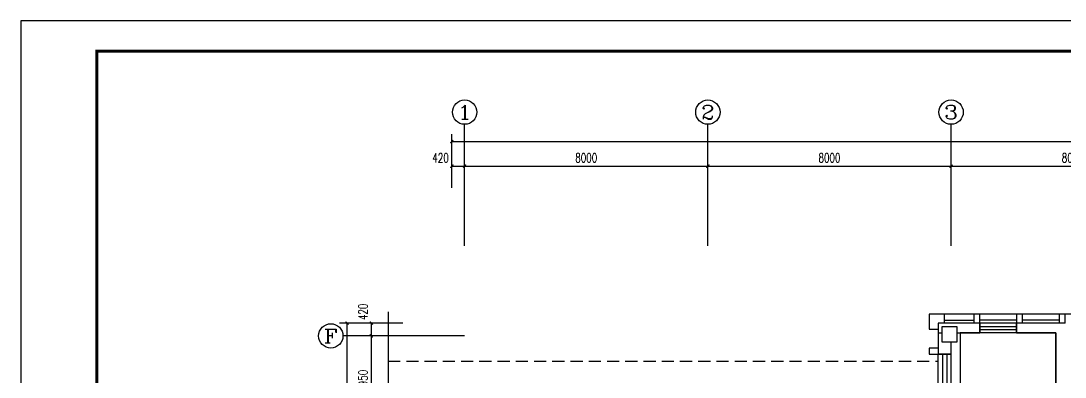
# Model space of a CAD drawing. Extents: x 2297255 to 2381355, y -608375 to -364775.
# Drawn here: x 2297255 to 2331598, y -499288 to -487575 of the extents above; entities that cross this region are included whole.
import ezdxf
from ezdxf.enums import TextEntityAlignment as Align

# ---------------------------------------------------------------- set-up
doc = ezdxf.new("R2010")
doc.units = 0
doc.header["$LTSCALE"] = 1000
doc.header["$MEASUREMENT"] = 0
doc.linetypes.add('_DASH', pattern=[0.6, 0.4, -0.2])
for name, color, linetype in [('AXIS', 3, 'Continuous'), ('AXIS_TEXT', 7, 'Continuous'), ('COLUMN', 9, 'Continuous'), ('DIM_SYMB', 3, 'Continuous'), ('PUB_DIM', 3, 'Continuous'), ('STAIR', 2, 'Continuous'), ('TK', 4, 'Continuous'), ('WALL', 9, 'Continuous'), ('WINDOW', 4, 'Continuous')]:
    doc.layers.add(name, color=color, linetype=linetype)
doc.styles.add('_TCH_AXIS', font='COMPLEX', dxfattribs={"bigfont": 'GBCBIG'})
doc.styles.add('_TCH_DIM_T3', font='SIMPLEX', dxfattribs={"width": 0.705882, "bigfont": 'GBCBIG'})
doc.styles.add('COMPLEX', font='COMPLEX')
doc.styles.add('HZTXT1', font='romans.shx', dxfattribs={"width": 0.7, "bigfont": 'GBHZFS.SHX'})
doc.styles.get("Standard").update_dxf_attribs({"font": 'gbenor.shx', "bigfont": 'gbcbig.shx'})
doc.dimstyles.new('_TCH_ARCH&&100', dxfattribs={"dimtxt": 297.5, "dimasz": 100, "dimexe": 250, "dimexo": 300, "dimgap": 126.25, "dimtad": 1, "dimdec": 0, "dimzin": 0, "dimdsep": 46, "dimtxsty": '_TCH_DIM_T3', "dimblk": 'ARCHTICK', "dimcen": 0.09, "dimclrt": 7, "dimazin": 2, "dimtfac": 1, "dimtdec": 0, "dimtix": 1, "dimtmove": 2, "dimatfit": 3, "dimfxl": 30, "dimtolj": 1, "dimtzin": 0, "dimarcsym": 0})

# ---------------------------------------------------------------- blocks, each defined once
blk = doc.blocks.new('_ArchTick')
at = {"color": 0, "linetype": 'ByBlock', "const_width": 0.4}
blk.add_lwpolyline([(-0.5, -0.5), (0.5, 0.5)], dxfattribs=at)
blk = doc.blocks.new('*D31')
at = {"layer": 'Defpoints', "color": 0, "transparency": 16777216}
for p in [(-37568, 22926), (-36236, 22926), (-36236, 22506)]:
    blk.add_point(p, dxfattribs=at)
at = {"layer": 'PUB_DIM', "color": 0, "lineweight": -2, "transparency": 16777216}
for p, q in [((-36536, 22926), (-37818, 22926)), ((-37568, 22506), (-37568, 22926)), ((-36536, 22506), (-37818, 22506))]:
    blk.add_line(p, q, dxfattribs=at)
at = {"layer": 'PUB_DIM', "color": 0, "lineweight": -2, "transparency": 16777216, "xscale": 100, "yscale": 100, "zscale": 100}
for p, rotation in [((-37568, 22926), 90), ((-37568, 22506), 270)]:
    blk.add_blockref('_ArchTick', p, dxfattribs=dict(at, rotation=rotation))
at = {"layer": 'PUB_DIM', "color": 7, "transparency": 16777216, "insert": (-37843, 23296), "char_height": 297.5, "attachment_point": 5, "rotation": 90, "style": '_TCH_DIM_T3'}
blk.add_mtext('\\A1;420', dxfattribs=at)
blk = doc.blocks.new('*D32')
at = {"layer": 'Defpoints', "color": 0, "transparency": 16777216}
for p in [(-37568, 22506), (-36236, 22506), (-36236, 19556)]:
    blk.add_point(p, dxfattribs=at)
at = {"layer": 'PUB_DIM', "color": 0, "lineweight": -2, "transparency": 16777216}
for p, q in [((-36536, 22506), (-37818, 22506)), ((-37568, 19556), (-37568, 22506)), ((-36536, 19556), (-37818, 19556))]:
    blk.add_line(p, q, dxfattribs=at)
at = {"layer": 'PUB_DIM', "color": 0, "lineweight": -2, "transparency": 16777216, "xscale": 100, "yscale": 100, "zscale": 100}
for p, rotation in [((-37568, 22506), 90), ((-37568, 19556), 270)]:
    blk.add_blockref('_ArchTick', p, dxfattribs=dict(at, rotation=rotation))
at = {"layer": 'PUB_DIM', "color": 7, "transparency": 16777216, "insert": (-37843, 21031), "char_height": 297.5, "attachment_point": 5, "rotation": 90, "style": '_TCH_DIM_T3'}
blk.add_mtext('\\A1;2950', dxfattribs=at)
blk = doc.blocks.new('*D38')
at = {"layer": 'Defpoints', "color": 0, "transparency": 16777216}
for p in [(-38368, 22926), (-37177, 22926), (-37177, -7794)]:
    blk.add_point(p, dxfattribs=at)
at = {"layer": 'PUB_DIM', "color": 0, "lineweight": -2, "transparency": 16777216}
for p, q in [((-37477, 22926), (-38618, 22926)), ((-38368, -7794), (-38368, 22926)), ((-37477, -7794), (-38618, -7794))]:
    blk.add_line(p, q, dxfattribs=at)
at = {"layer": 'PUB_DIM', "color": 0, "lineweight": -2, "transparency": 16777216, "xscale": 100, "yscale": 100, "zscale": 100}
for p, rotation in [((-38368, 22926), 90), ((-38368, -7794), 270)]:
    blk.add_blockref('_ArchTick', p, dxfattribs=dict(at, rotation=rotation))
at = {"layer": 'PUB_DIM', "color": 7, "transparency": 16777216, "insert": (-38643, 7566), "char_height": 297.5, "attachment_point": 5, "rotation": 90, "style": '_TCH_DIM_T3'}
blk.add_mtext('\\A1;30720', dxfattribs=at)
blk = doc.blocks.new('*D49')
at = {"layer": 'Defpoints', "color": 0, "transparency": 16777216}
for p in [(-34501, 28087), (-34921, 27070), (-34501, 27070)]:
    blk.add_point(p, dxfattribs=at)
at = {"layer": 'PUB_DIM', "color": 0, "lineweight": -2, "transparency": 16777216}
for p, q in [((-34921, 27370), (-34921, 28337)), ((-34501, 27370), (-34501, 28337)), ((-34921, 28087), (-34501, 28087))]:
    blk.add_line(p, q, dxfattribs=at)
at = {"layer": 'PUB_DIM', "color": 0, "lineweight": -2, "transparency": 16777216, "xscale": 100, "yscale": 100, "zscale": 100, "rotation": 180}
blk.add_blockref('_ArchTick', (-34921, 28087), dxfattribs=at)
at = {"layer": 'PUB_DIM', "color": 0, "lineweight": -2, "transparency": 16777216, "xscale": 100, "yscale": 100, "zscale": 100}
blk.add_blockref('_ArchTick', (-34501, 28087), dxfattribs=at)
at = {"layer": 'PUB_DIM', "color": 7, "transparency": 16777216, "insert": (-35291, 28362), "char_height": 297.5, "attachment_point": 5, "style": '_TCH_DIM_T3'}
blk.add_mtext('\\A1;420', dxfattribs=at)
blk = doc.blocks.new('*D50')
at = {"layer": 'Defpoints', "color": 0, "transparency": 16777216}
for p in [(-26501, 28087), (-34501, 27070), (-26501, 27070)]:
    blk.add_point(p, dxfattribs=at)
at = {"layer": 'PUB_DIM', "color": 0, "lineweight": -2, "transparency": 16777216}
for p, q in [((-34501, 27370), (-34501, 28337)), ((-26501, 27370), (-26501, 28337)), ((-34501, 28087), (-26501, 28087))]:
    blk.add_line(p, q, dxfattribs=at)
at = {"layer": 'PUB_DIM', "color": 0, "lineweight": -2, "transparency": 16777216, "xscale": 100, "yscale": 100, "zscale": 100, "rotation": 180}
blk.add_blockref('_ArchTick', (-34501, 28087), dxfattribs=at)
at = {"layer": 'PUB_DIM', "color": 0, "lineweight": -2, "transparency": 16777216, "xscale": 100, "yscale": 100, "zscale": 100}
blk.add_blockref('_ArchTick', (-26501, 28087), dxfattribs=at)
at = {"layer": 'PUB_DIM', "color": 7, "transparency": 16777216, "insert": (-30501, 28362), "char_height": 297.5, "attachment_point": 5, "style": '_TCH_DIM_T3'}
blk.add_mtext('\\A1;8000', dxfattribs=at)
blk = doc.blocks.new('*D51')
at = {"layer": 'Defpoints', "color": 0, "transparency": 16777216}
for p in [(-18501, 28087), (-26501, 27070), (-18501, 27070)]:
    blk.add_point(p, dxfattribs=at)
at = {"layer": 'PUB_DIM', "color": 0, "lineweight": -2, "transparency": 16777216}
for p, q in [((-26501, 27370), (-26501, 28337)), ((-18501, 27370), (-18501, 28337)), ((-26501, 28087), (-18501, 28087))]:
    blk.add_line(p, q, dxfattribs=at)
at = {"layer": 'PUB_DIM', "color": 0, "lineweight": -2, "transparency": 16777216, "xscale": 100, "yscale": 100, "zscale": 100, "rotation": 180}
blk.add_blockref('_ArchTick', (-26501, 28087), dxfattribs=at)
at = {"layer": 'PUB_DIM', "color": 0, "lineweight": -2, "transparency": 16777216, "xscale": 100, "yscale": 100, "zscale": 100}
blk.add_blockref('_ArchTick', (-18501, 28087), dxfattribs=at)
at = {"layer": 'PUB_DIM', "color": 7, "transparency": 16777216, "insert": (-22501, 28362), "char_height": 297.5, "attachment_point": 5, "style": '_TCH_DIM_T3'}
blk.add_mtext('\\A1;8000', dxfattribs=at)
blk = doc.blocks.new('*D52')
at = {"layer": 'Defpoints', "color": 0, "transparency": 16777216}
for p in [(-10501, 28087), (-18501, 27070), (-10501, 27070)]:
    blk.add_point(p, dxfattribs=at)
at = {"layer": 'PUB_DIM', "color": 0, "lineweight": -2, "transparency": 16777216}
for p, q in [((-18501, 27370), (-18501, 28337)), ((-10501, 27370), (-10501, 28337)), ((-18501, 28087), (-10501, 28087))]:
    blk.add_line(p, q, dxfattribs=at)
at = {"layer": 'PUB_DIM', "color": 0, "lineweight": -2, "transparency": 16777216, "xscale": 100, "yscale": 100, "zscale": 100, "rotation": 180}
blk.add_blockref('_ArchTick', (-18501, 28087), dxfattribs=at)
at = {"layer": 'PUB_DIM', "color": 0, "lineweight": -2, "transparency": 16777216, "xscale": 100, "yscale": 100, "zscale": 100}
blk.add_blockref('_ArchTick', (-10501, 28087), dxfattribs=at)
at = {"layer": 'PUB_DIM', "color": 7, "transparency": 16777216, "insert": (-14501, 28362), "char_height": 297.5, "attachment_point": 5, "style": '_TCH_DIM_T3'}
blk.add_mtext('\\A1;8000', dxfattribs=at)
blk = doc.blocks.new('*D58')
at = {"layer": 'Defpoints', "color": 0, "transparency": 16777216}
for p in [(21919, 28894), (-34921, 27851), (21919, 27851)]:
    blk.add_point(p, dxfattribs=at)
at = {"layer": 'PUB_DIM', "color": 0, "lineweight": -2, "transparency": 16777216}
for p, q in [((-34921, 28151), (-34921, 29144)), ((-34921, 28894), (21919, 28894)), ((21919, 28151), (21919, 29144))]:
    blk.add_line(p, q, dxfattribs=at)
at = {"layer": 'PUB_DIM', "color": 0, "lineweight": -2, "transparency": 16777216, "xscale": 100, "yscale": 100, "zscale": 100, "rotation": 180}
blk.add_blockref('_ArchTick', (-34921, 28894), dxfattribs=at)
at = {"layer": 'PUB_DIM', "color": 0, "lineweight": -2, "transparency": 16777216, "xscale": 100, "yscale": 100, "zscale": 100}
blk.add_blockref('_ArchTick', (21919, 28894), dxfattribs=at)
at = {"layer": 'PUB_DIM', "color": 7, "transparency": 16777216, "insert": (-6501, 29169), "char_height": 297.5, "attachment_point": 5, "style": '_TCH_DIM_T3'}
blk.add_mtext('\\A1;56840', dxfattribs=at)
blk = doc.blocks.new('*D178')
at = {"layer": 'Defpoints', "color": 0, "transparency": 16777216}
for p in [(-37568, 22926), (-36236, 22926), (-36236, 22506)]:
    blk.add_point(p, dxfattribs=at)
at = {"layer": 'PUB_DIM', "color": 0, "lineweight": -2, "transparency": 16777216}
for p, q in [((-36536, 22926), (-37818, 22926)), ((-37568, 22506), (-37568, 22926)), ((-36536, 22506), (-37818, 22506))]:
    blk.add_line(p, q, dxfattribs=at)
at = {"layer": 'PUB_DIM', "color": 0, "lineweight": -2, "transparency": 16777216, "xscale": 100, "yscale": 100, "zscale": 100}
for p, rotation in [((-37568, 22926), 90), ((-37568, 22506), 270)]:
    blk.add_blockref('_ArchTick', p, dxfattribs=dict(at, rotation=rotation))
at = {"layer": 'PUB_DIM', "color": 7, "transparency": 16777216, "insert": (-37843, 23296), "char_height": 297.5, "attachment_point": 5, "rotation": 90, "style": '_TCH_DIM_T3'}
blk.add_mtext('\\A1;420', dxfattribs=at)
blk = doc.blocks.new('*D179')
at = {"layer": 'Defpoints', "color": 0, "transparency": 16777216}
for p in [(-37568, 22506), (-36236, 22506), (-36236, 19556)]:
    blk.add_point(p, dxfattribs=at)
at = {"layer": 'PUB_DIM', "color": 0, "lineweight": -2, "transparency": 16777216}
for p, q in [((-36536, 22506), (-37818, 22506)), ((-37568, 19556), (-37568, 22506)), ((-36536, 19556), (-37818, 19556))]:
    blk.add_line(p, q, dxfattribs=at)
at = {"layer": 'PUB_DIM', "color": 0, "lineweight": -2, "transparency": 16777216, "xscale": 100, "yscale": 100, "zscale": 100}
for p, rotation in [((-37568, 22506), 90), ((-37568, 19556), 270)]:
    blk.add_blockref('_ArchTick', p, dxfattribs=dict(at, rotation=rotation))
at = {"layer": 'PUB_DIM', "color": 7, "transparency": 16777216, "insert": (-37843, 21031), "char_height": 297.5, "attachment_point": 5, "rotation": 90, "style": '_TCH_DIM_T3'}
blk.add_mtext('\\A1;2950', dxfattribs=at)
blk = doc.blocks.new('*D185')
at = {"layer": 'Defpoints', "color": 0, "transparency": 16777216}
for p in [(-38368, 22926), (-37177, 22926), (-37177, -7794)]:
    blk.add_point(p, dxfattribs=at)
at = {"layer": 'PUB_DIM', "color": 0, "lineweight": -2, "transparency": 16777216}
for p, q in [((-37477, 22926), (-38618, 22926)), ((-38368, -7794), (-38368, 22926)), ((-37477, -7794), (-38618, -7794))]:
    blk.add_line(p, q, dxfattribs=at)
at = {"layer": 'PUB_DIM', "color": 0, "lineweight": -2, "transparency": 16777216, "xscale": 100, "yscale": 100, "zscale": 100}
for p, rotation in [((-38368, 22926), 90), ((-38368, -7794), 270)]:
    blk.add_blockref('_ArchTick', p, dxfattribs=dict(at, rotation=rotation))
at = {"layer": 'PUB_DIM', "color": 7, "transparency": 16777216, "insert": (-38643, 7566), "char_height": 297.5, "attachment_point": 5, "rotation": 90, "style": '_TCH_DIM_T3'}
blk.add_mtext('\\A1;30720', dxfattribs=at)
blk = doc.blocks.new('*D196')
at = {"layer": 'Defpoints', "color": 0, "transparency": 16777216}
for p in [(-34501, 28087), (-34921, 27070), (-34501, 27070)]:
    blk.add_point(p, dxfattribs=at)
at = {"layer": 'PUB_DIM', "color": 0, "lineweight": -2, "transparency": 16777216}
for p, q in [((-34921, 27370), (-34921, 28337)), ((-34501, 27370), (-34501, 28337)), ((-34921, 28087), (-34501, 28087))]:
    blk.add_line(p, q, dxfattribs=at)
at = {"layer": 'PUB_DIM', "color": 0, "lineweight": -2, "transparency": 16777216, "xscale": 100, "yscale": 100, "zscale": 100, "rotation": 180}
blk.add_blockref('_ArchTick', (-34921, 28087), dxfattribs=at)
at = {"layer": 'PUB_DIM', "color": 0, "lineweight": -2, "transparency": 16777216, "xscale": 100, "yscale": 100, "zscale": 100}
blk.add_blockref('_ArchTick', (-34501, 28087), dxfattribs=at)
at = {"layer": 'PUB_DIM', "color": 7, "transparency": 16777216, "insert": (-35291, 28362), "char_height": 297.5, "attachment_point": 5, "style": '_TCH_DIM_T3'}
blk.add_mtext('\\A1;420', dxfattribs=at)
blk = doc.blocks.new('*D197')
at = {"layer": 'Defpoints', "color": 0, "transparency": 16777216}
for p in [(-26501, 28087), (-34501, 27070), (-26501, 27070)]:
    blk.add_point(p, dxfattribs=at)
at = {"layer": 'PUB_DIM', "color": 0, "lineweight": -2, "transparency": 16777216}
for p, q in [((-34501, 27370), (-34501, 28337)), ((-26501, 27370), (-26501, 28337)), ((-34501, 28087), (-26501, 28087))]:
    blk.add_line(p, q, dxfattribs=at)
at = {"layer": 'PUB_DIM', "color": 0, "lineweight": -2, "transparency": 16777216, "xscale": 100, "yscale": 100, "zscale": 100, "rotation": 180}
blk.add_blockref('_ArchTick', (-34501, 28087), dxfattribs=at)
at = {"layer": 'PUB_DIM', "color": 0, "lineweight": -2, "transparency": 16777216, "xscale": 100, "yscale": 100, "zscale": 100}
blk.add_blockref('_ArchTick', (-26501, 28087), dxfattribs=at)
at = {"layer": 'PUB_DIM', "color": 7, "transparency": 16777216, "insert": (-30501, 28362), "char_height": 297.5, "attachment_point": 5, "style": '_TCH_DIM_T3'}
blk.add_mtext('\\A1;8000', dxfattribs=at)
blk = doc.blocks.new('*D198')
at = {"layer": 'Defpoints', "color": 0, "transparency": 16777216}
for p in [(-18501, 28087), (-26501, 27070), (-18501, 27070)]:
    blk.add_point(p, dxfattribs=at)
at = {"layer": 'PUB_DIM', "color": 0, "lineweight": -2, "transparency": 16777216}
for p, q in [((-26501, 27370), (-26501, 28337)), ((-18501, 27370), (-18501, 28337)), ((-26501, 28087), (-18501, 28087))]:
    blk.add_line(p, q, dxfattribs=at)
at = {"layer": 'PUB_DIM', "color": 0, "lineweight": -2, "transparency": 16777216, "xscale": 100, "yscale": 100, "zscale": 100, "rotation": 180}
blk.add_blockref('_ArchTick', (-26501, 28087), dxfattribs=at)
at = {"layer": 'PUB_DIM', "color": 0, "lineweight": -2, "transparency": 16777216, "xscale": 100, "yscale": 100, "zscale": 100}
blk.add_blockref('_ArchTick', (-18501, 28087), dxfattribs=at)
at = {"layer": 'PUB_DIM', "color": 7, "transparency": 16777216, "insert": (-22501, 28362), "char_height": 297.5, "attachment_point": 5, "style": '_TCH_DIM_T3'}
blk.add_mtext('\\A1;8000', dxfattribs=at)
blk = doc.blocks.new('*D199')
at = {"layer": 'Defpoints', "color": 0, "transparency": 16777216}
for p in [(-10501, 28087), (-18501, 27070), (-10501, 27070)]:
    blk.add_point(p, dxfattribs=at)
at = {"layer": 'PUB_DIM', "color": 0, "lineweight": -2, "transparency": 16777216}
for p, q in [((-18501, 27370), (-18501, 28337)), ((-10501, 27370), (-10501, 28337)), ((-18501, 28087), (-10501, 28087))]:
    blk.add_line(p, q, dxfattribs=at)
at = {"layer": 'PUB_DIM', "color": 0, "lineweight": -2, "transparency": 16777216, "xscale": 100, "yscale": 100, "zscale": 100, "rotation": 180}
blk.add_blockref('_ArchTick', (-18501, 28087), dxfattribs=at)
at = {"layer": 'PUB_DIM', "color": 0, "lineweight": -2, "transparency": 16777216, "xscale": 100, "yscale": 100, "zscale": 100}
blk.add_blockref('_ArchTick', (-10501, 28087), dxfattribs=at)
at = {"layer": 'PUB_DIM', "color": 7, "transparency": 16777216, "insert": (-14501, 28362), "char_height": 297.5, "attachment_point": 5, "style": '_TCH_DIM_T3'}
blk.add_mtext('\\A1;8000', dxfattribs=at)
blk = doc.blocks.new('*D205')
at = {"layer": 'Defpoints', "color": 0, "transparency": 16777216}
for p in [(21919, 28894), (-34921, 27851), (21919, 27851)]:
    blk.add_point(p, dxfattribs=at)
at = {"layer": 'PUB_DIM', "color": 0, "lineweight": -2, "transparency": 16777216}
for p, q in [((-34921, 28151), (-34921, 29144)), ((-34921, 28894), (21919, 28894)), ((21919, 28151), (21919, 29144))]:
    blk.add_line(p, q, dxfattribs=at)
at = {"layer": 'PUB_DIM', "color": 0, "lineweight": -2, "transparency": 16777216, "xscale": 100, "yscale": 100, "zscale": 100, "rotation": 180}
blk.add_blockref('_ArchTick', (-34921, 28894), dxfattribs=at)
at = {"layer": 'PUB_DIM', "color": 0, "lineweight": -2, "transparency": 16777216, "xscale": 100, "yscale": 100, "zscale": 100}
blk.add_blockref('_ArchTick', (21919, 28894), dxfattribs=at)
at = {"layer": 'PUB_DIM', "color": 7, "transparency": 16777216, "insert": (-6501, 29169), "char_height": 297.5, "attachment_point": 5, "style": '_TCH_DIM_T3'}
blk.add_mtext('\\A1;56840', dxfattribs=at)
blk = doc.blocks.new('*D325')
at = {"layer": 'Defpoints', "color": 0, "transparency": 16777216}
for p in [(-37568, 22926), (-36236, 22926), (-36236, 22506)]:
    blk.add_point(p, dxfattribs=at)
at = {"layer": 'PUB_DIM', "color": 0, "lineweight": -2, "transparency": 16777216}
for p, q in [((-36536, 22926), (-37818, 22926)), ((-37568, 22506), (-37568, 22926)), ((-36536, 22506), (-37818, 22506))]:
    blk.add_line(p, q, dxfattribs=at)
at = {"layer": 'PUB_DIM', "color": 0, "lineweight": -2, "transparency": 16777216, "xscale": 100, "yscale": 100, "zscale": 100}
for p, rotation in [((-37568, 22926), 90), ((-37568, 22506), 270)]:
    blk.add_blockref('_ArchTick', p, dxfattribs=dict(at, rotation=rotation))
at = {"layer": 'PUB_DIM', "color": 7, "transparency": 16777216, "insert": (-37843, 23296), "char_height": 297.5, "attachment_point": 5, "rotation": 90, "style": '_TCH_DIM_T3'}
blk.add_mtext('\\A1;420', dxfattribs=at)
blk = doc.blocks.new('*D326')
at = {"layer": 'Defpoints', "color": 0, "transparency": 16777216}
for p in [(-37568, 22506), (-36236, 22506), (-36236, 19556)]:
    blk.add_point(p, dxfattribs=at)
at = {"layer": 'PUB_DIM', "color": 0, "lineweight": -2, "transparency": 16777216}
for p, q in [((-36536, 22506), (-37818, 22506)), ((-37568, 19556), (-37568, 22506)), ((-36536, 19556), (-37818, 19556))]:
    blk.add_line(p, q, dxfattribs=at)
at = {"layer": 'PUB_DIM', "color": 0, "lineweight": -2, "transparency": 16777216, "xscale": 100, "yscale": 100, "zscale": 100}
for p, rotation in [((-37568, 22506), 90), ((-37568, 19556), 270)]:
    blk.add_blockref('_ArchTick', p, dxfattribs=dict(at, rotation=rotation))
at = {"layer": 'PUB_DIM', "color": 7, "transparency": 16777216, "insert": (-37843, 21031), "char_height": 297.5, "attachment_point": 5, "rotation": 90, "style": '_TCH_DIM_T3'}
blk.add_mtext('\\A1;2950', dxfattribs=at)
blk = doc.blocks.new('*D332')
at = {"layer": 'Defpoints', "color": 0, "transparency": 16777216}
for p in [(-38368, 22926), (-37177, 22926), (-37177, -7794)]:
    blk.add_point(p, dxfattribs=at)
at = {"layer": 'PUB_DIM', "color": 0, "lineweight": -2, "transparency": 16777216}
for p, q in [((-37477, 22926), (-38618, 22926)), ((-38368, -7794), (-38368, 22926)), ((-37477, -7794), (-38618, -7794))]:
    blk.add_line(p, q, dxfattribs=at)
at = {"layer": 'PUB_DIM', "color": 0, "lineweight": -2, "transparency": 16777216, "xscale": 100, "yscale": 100, "zscale": 100}
for p, rotation in [((-38368, 22926), 90), ((-38368, -7794), 270)]:
    blk.add_blockref('_ArchTick', p, dxfattribs=dict(at, rotation=rotation))
at = {"layer": 'PUB_DIM', "color": 7, "transparency": 16777216, "insert": (-38643, 7566), "char_height": 297.5, "attachment_point": 5, "rotation": 90, "style": '_TCH_DIM_T3'}
blk.add_mtext('\\A1;30720', dxfattribs=at)
blk = doc.blocks.new('*D343')
at = {"layer": 'Defpoints', "color": 0, "transparency": 16777216}
for p in [(-34501, 28087), (-34921, 27070), (-34501, 27070)]:
    blk.add_point(p, dxfattribs=at)
at = {"layer": 'PUB_DIM', "color": 0, "lineweight": -2, "transparency": 16777216}
for p, q in [((-34921, 27370), (-34921, 28337)), ((-34501, 27370), (-34501, 28337)), ((-34921, 28087), (-34501, 28087))]:
    blk.add_line(p, q, dxfattribs=at)
at = {"layer": 'PUB_DIM', "color": 0, "lineweight": -2, "transparency": 16777216, "xscale": 100, "yscale": 100, "zscale": 100, "rotation": 180}
blk.add_blockref('_ArchTick', (-34921, 28087), dxfattribs=at)
at = {"layer": 'PUB_DIM', "color": 0, "lineweight": -2, "transparency": 16777216, "xscale": 100, "yscale": 100, "zscale": 100}
blk.add_blockref('_ArchTick', (-34501, 28087), dxfattribs=at)
at = {"layer": 'PUB_DIM', "color": 7, "transparency": 16777216, "insert": (-35291, 28362), "char_height": 297.5, "attachment_point": 5, "style": '_TCH_DIM_T3'}
blk.add_mtext('\\A1;420', dxfattribs=at)
blk = doc.blocks.new('*D344')
at = {"layer": 'Defpoints', "color": 0, "transparency": 16777216}
for p in [(-26501, 28087), (-34501, 27070), (-26501, 27070)]:
    blk.add_point(p, dxfattribs=at)
at = {"layer": 'PUB_DIM', "color": 0, "lineweight": -2, "transparency": 16777216}
for p, q in [((-34501, 27370), (-34501, 28337)), ((-26501, 27370), (-26501, 28337)), ((-34501, 28087), (-26501, 28087))]:
    blk.add_line(p, q, dxfattribs=at)
at = {"layer": 'PUB_DIM', "color": 0, "lineweight": -2, "transparency": 16777216, "xscale": 100, "yscale": 100, "zscale": 100, "rotation": 180}
blk.add_blockref('_ArchTick', (-34501, 28087), dxfattribs=at)
at = {"layer": 'PUB_DIM', "color": 0, "lineweight": -2, "transparency": 16777216, "xscale": 100, "yscale": 100, "zscale": 100}
blk.add_blockref('_ArchTick', (-26501, 28087), dxfattribs=at)
at = {"layer": 'PUB_DIM', "color": 7, "transparency": 16777216, "insert": (-30501, 28362), "char_height": 297.5, "attachment_point": 5, "style": '_TCH_DIM_T3'}
blk.add_mtext('\\A1;8000', dxfattribs=at)
blk = doc.blocks.new('*D345')
at = {"layer": 'Defpoints', "color": 0, "transparency": 16777216}
for p in [(-18501, 28087), (-26501, 27070), (-18501, 27070)]:
    blk.add_point(p, dxfattribs=at)
at = {"layer": 'PUB_DIM', "color": 0, "lineweight": -2, "transparency": 16777216}
for p, q in [((-26501, 27370), (-26501, 28337)), ((-18501, 27370), (-18501, 28337)), ((-26501, 28087), (-18501, 28087))]:
    blk.add_line(p, q, dxfattribs=at)
at = {"layer": 'PUB_DIM', "color": 0, "lineweight": -2, "transparency": 16777216, "xscale": 100, "yscale": 100, "zscale": 100, "rotation": 180}
blk.add_blockref('_ArchTick', (-26501, 28087), dxfattribs=at)
at = {"layer": 'PUB_DIM', "color": 0, "lineweight": -2, "transparency": 16777216, "xscale": 100, "yscale": 100, "zscale": 100}
blk.add_blockref('_ArchTick', (-18501, 28087), dxfattribs=at)
at = {"layer": 'PUB_DIM', "color": 7, "transparency": 16777216, "insert": (-22501, 28362), "char_height": 297.5, "attachment_point": 5, "style": '_TCH_DIM_T3'}
blk.add_mtext('\\A1;8000', dxfattribs=at)
blk = doc.blocks.new('*D346')
at = {"layer": 'Defpoints', "color": 0, "transparency": 16777216}
for p in [(-10501, 28087), (-18501, 27070), (-10501, 27070)]:
    blk.add_point(p, dxfattribs=at)
at = {"layer": 'PUB_DIM', "color": 0, "lineweight": -2, "transparency": 16777216}
for p, q in [((-18501, 27370), (-18501, 28337)), ((-10501, 27370), (-10501, 28337)), ((-18501, 28087), (-10501, 28087))]:
    blk.add_line(p, q, dxfattribs=at)
at = {"layer": 'PUB_DIM', "color": 0, "lineweight": -2, "transparency": 16777216, "xscale": 100, "yscale": 100, "zscale": 100, "rotation": 180}
blk.add_blockref('_ArchTick', (-18501, 28087), dxfattribs=at)
at = {"layer": 'PUB_DIM', "color": 0, "lineweight": -2, "transparency": 16777216, "xscale": 100, "yscale": 100, "zscale": 100}
blk.add_blockref('_ArchTick', (-10501, 28087), dxfattribs=at)
at = {"layer": 'PUB_DIM', "color": 7, "transparency": 16777216, "insert": (-14501, 28362), "char_height": 297.5, "attachment_point": 5, "style": '_TCH_DIM_T3'}
blk.add_mtext('\\A1;8000', dxfattribs=at)
blk = doc.blocks.new('*D352')
at = {"layer": 'Defpoints', "color": 0, "transparency": 16777216}
for p in [(21919, 28894), (-34921, 27851), (21919, 27851)]:
    blk.add_point(p, dxfattribs=at)
at = {"layer": 'PUB_DIM', "color": 0, "lineweight": -2, "transparency": 16777216}
for p, q in [((-34921, 28151), (-34921, 29144)), ((-34921, 28894), (21919, 28894)), ((21919, 28151), (21919, 29144))]:
    blk.add_line(p, q, dxfattribs=at)
at = {"layer": 'PUB_DIM', "color": 0, "lineweight": -2, "transparency": 16777216, "xscale": 100, "yscale": 100, "zscale": 100, "rotation": 180}
blk.add_blockref('_ArchTick', (-34921, 28894), dxfattribs=at)
at = {"layer": 'PUB_DIM', "color": 0, "lineweight": -2, "transparency": 16777216, "xscale": 100, "yscale": 100, "zscale": 100}
blk.add_blockref('_ArchTick', (21919, 28894), dxfattribs=at)
at = {"layer": 'PUB_DIM', "color": 7, "transparency": 16777216, "insert": (-6501, 29169), "char_height": 297.5, "attachment_point": 5, "style": '_TCH_DIM_T3'}
blk.add_mtext('\\A1;56840', dxfattribs=at)
blk = doc.blocks.new('_FZHK')
blk.add_lwpolyline([(-0.5, -0.5), (0.5, -0.5), (0.5, 0.5), (-0.5, 0.5)], close=True)
blk = doc.blocks.new('$WINLIB2D$00000001')
at = {"color": 0}
for points in [[(-0.5, 0.5), (-0.5, -0.5)], [(-0.5, 0.5), (0.5, 0.5)], [(0.5, -0.5), (0.5, 0.5)], [(0.5, 0.167), (-0.5, 0.167)], [(0.5, -0.167), (-0.5, -0.167)], [(-0.5, -0.5), (0.5, -0.5)]]:
    blk.add_lwpolyline(points, dxfattribs=at)
blk = doc.blocks.new('*D509')
at = {"layer": 'Defpoints', "color": 0, "transparency": 16777216}
for p in [(-37568, 22926), (-36236, 22926), (-36236, 22506)]:
    blk.add_point(p, dxfattribs=at)
at = {"layer": 'PUB_DIM', "color": 0, "lineweight": -2, "transparency": 16777216}
for p, q in [((-36536, 22926), (-37818, 22926)), ((-37568, 22506), (-37568, 22926)), ((-36536, 22506), (-37818, 22506))]:
    blk.add_line(p, q, dxfattribs=at)
at = {"layer": 'PUB_DIM', "color": 0, "lineweight": -2, "transparency": 16777216, "xscale": 100, "yscale": 100, "zscale": 100}
for p, rotation in [((-37568, 22926), 90), ((-37568, 22506), 270)]:
    blk.add_blockref('_ArchTick', p, dxfattribs=dict(at, rotation=rotation))
at = {"layer": 'PUB_DIM', "color": 7, "transparency": 16777216, "insert": (-37843, 23296), "char_height": 297.5, "attachment_point": 5, "rotation": 90, "style": '_TCH_DIM_T3'}
blk.add_mtext('\\A1;420', dxfattribs=at)
blk = doc.blocks.new('*D510')
at = {"layer": 'Defpoints', "color": 0, "transparency": 16777216}
for p in [(-37568, 22506), (-36236, 22506), (-36236, 19556)]:
    blk.add_point(p, dxfattribs=at)
at = {"layer": 'PUB_DIM', "color": 0, "lineweight": -2, "transparency": 16777216}
for p, q in [((-36536, 22506), (-37818, 22506)), ((-37568, 19556), (-37568, 22506)), ((-36536, 19556), (-37818, 19556))]:
    blk.add_line(p, q, dxfattribs=at)
at = {"layer": 'PUB_DIM', "color": 0, "lineweight": -2, "transparency": 16777216, "xscale": 100, "yscale": 100, "zscale": 100}
for p, rotation in [((-37568, 22506), 90), ((-37568, 19556), 270)]:
    blk.add_blockref('_ArchTick', p, dxfattribs=dict(at, rotation=rotation))
at = {"layer": 'PUB_DIM', "color": 7, "transparency": 16777216, "insert": (-37843, 21031), "char_height": 297.5, "attachment_point": 5, "rotation": 90, "style": '_TCH_DIM_T3'}
blk.add_mtext('\\A1;2950', dxfattribs=at)
blk = doc.blocks.new('*D516')
at = {"layer": 'Defpoints', "color": 0, "transparency": 16777216}
for p in [(-38368, 22926), (-37177, 22926), (-37177, -7794)]:
    blk.add_point(p, dxfattribs=at)
at = {"layer": 'PUB_DIM', "color": 0, "lineweight": -2, "transparency": 16777216}
for p, q in [((-37477, 22926), (-38618, 22926)), ((-38368, -7794), (-38368, 22926)), ((-37477, -7794), (-38618, -7794))]:
    blk.add_line(p, q, dxfattribs=at)
at = {"layer": 'PUB_DIM', "color": 0, "lineweight": -2, "transparency": 16777216, "xscale": 100, "yscale": 100, "zscale": 100}
for p, rotation in [((-38368, 22926), 90), ((-38368, -7794), 270)]:
    blk.add_blockref('_ArchTick', p, dxfattribs=dict(at, rotation=rotation))
at = {"layer": 'PUB_DIM', "color": 7, "transparency": 16777216, "insert": (-38643, 7566), "char_height": 297.5, "attachment_point": 5, "rotation": 90, "style": '_TCH_DIM_T3'}
blk.add_mtext('\\A1;30720', dxfattribs=at)
blk = doc.blocks.new('*D527')
at = {"layer": 'Defpoints', "color": 0, "transparency": 16777216}
for p in [(-34501, 28087), (-34921, 27070), (-34501, 27070)]:
    blk.add_point(p, dxfattribs=at)
at = {"layer": 'PUB_DIM', "color": 0, "lineweight": -2, "transparency": 16777216}
for p, q in [((-34921, 27370), (-34921, 28337)), ((-34501, 27370), (-34501, 28337)), ((-34921, 28087), (-34501, 28087))]:
    blk.add_line(p, q, dxfattribs=at)
at = {"layer": 'PUB_DIM', "color": 0, "lineweight": -2, "transparency": 16777216, "xscale": 100, "yscale": 100, "zscale": 100, "rotation": 180}
blk.add_blockref('_ArchTick', (-34921, 28087), dxfattribs=at)
at = {"layer": 'PUB_DIM', "color": 0, "lineweight": -2, "transparency": 16777216, "xscale": 100, "yscale": 100, "zscale": 100}
blk.add_blockref('_ArchTick', (-34501, 28087), dxfattribs=at)
at = {"layer": 'PUB_DIM', "color": 7, "transparency": 16777216, "insert": (-35291, 28362), "char_height": 297.5, "attachment_point": 5, "style": '_TCH_DIM_T3'}
blk.add_mtext('\\A1;420', dxfattribs=at)
blk = doc.blocks.new('*D528')
at = {"layer": 'Defpoints', "color": 0, "transparency": 16777216}
for p in [(-26501, 28087), (-34501, 27070), (-26501, 27070)]:
    blk.add_point(p, dxfattribs=at)
at = {"layer": 'PUB_DIM', "color": 0, "lineweight": -2, "transparency": 16777216}
for p, q in [((-34501, 27370), (-34501, 28337)), ((-26501, 27370), (-26501, 28337)), ((-34501, 28087), (-26501, 28087))]:
    blk.add_line(p, q, dxfattribs=at)
at = {"layer": 'PUB_DIM', "color": 0, "lineweight": -2, "transparency": 16777216, "xscale": 100, "yscale": 100, "zscale": 100, "rotation": 180}
blk.add_blockref('_ArchTick', (-34501, 28087), dxfattribs=at)
at = {"layer": 'PUB_DIM', "color": 0, "lineweight": -2, "transparency": 16777216, "xscale": 100, "yscale": 100, "zscale": 100}
blk.add_blockref('_ArchTick', (-26501, 28087), dxfattribs=at)
at = {"layer": 'PUB_DIM', "color": 7, "transparency": 16777216, "insert": (-30501, 28362), "char_height": 297.5, "attachment_point": 5, "style": '_TCH_DIM_T3'}
blk.add_mtext('\\A1;8000', dxfattribs=at)
blk = doc.blocks.new('*D529')
at = {"layer": 'Defpoints', "color": 0, "transparency": 16777216}
for p in [(-18501, 28087), (-26501, 27070), (-18501, 27070)]:
    blk.add_point(p, dxfattribs=at)
at = {"layer": 'PUB_DIM', "color": 0, "lineweight": -2, "transparency": 16777216}
for p, q in [((-26501, 27370), (-26501, 28337)), ((-18501, 27370), (-18501, 28337)), ((-26501, 28087), (-18501, 28087))]:
    blk.add_line(p, q, dxfattribs=at)
at = {"layer": 'PUB_DIM', "color": 0, "lineweight": -2, "transparency": 16777216, "xscale": 100, "yscale": 100, "zscale": 100, "rotation": 180}
blk.add_blockref('_ArchTick', (-26501, 28087), dxfattribs=at)
at = {"layer": 'PUB_DIM', "color": 0, "lineweight": -2, "transparency": 16777216, "xscale": 100, "yscale": 100, "zscale": 100}
blk.add_blockref('_ArchTick', (-18501, 28087), dxfattribs=at)
at = {"layer": 'PUB_DIM', "color": 7, "transparency": 16777216, "insert": (-22501, 28362), "char_height": 297.5, "attachment_point": 5, "style": '_TCH_DIM_T3'}
blk.add_mtext('\\A1;8000', dxfattribs=at)
blk = doc.blocks.new('*D530')
at = {"layer": 'Defpoints', "color": 0, "transparency": 16777216}
for p in [(-10501, 28087), (-18501, 27070), (-10501, 27070)]:
    blk.add_point(p, dxfattribs=at)
at = {"layer": 'PUB_DIM', "color": 0, "lineweight": -2, "transparency": 16777216}
for p, q in [((-18501, 27370), (-18501, 28337)), ((-10501, 27370), (-10501, 28337)), ((-18501, 28087), (-10501, 28087))]:
    blk.add_line(p, q, dxfattribs=at)
at = {"layer": 'PUB_DIM', "color": 0, "lineweight": -2, "transparency": 16777216, "xscale": 100, "yscale": 100, "zscale": 100, "rotation": 180}
blk.add_blockref('_ArchTick', (-18501, 28087), dxfattribs=at)
at = {"layer": 'PUB_DIM', "color": 0, "lineweight": -2, "transparency": 16777216, "xscale": 100, "yscale": 100, "zscale": 100}
blk.add_blockref('_ArchTick', (-10501, 28087), dxfattribs=at)
at = {"layer": 'PUB_DIM', "color": 7, "transparency": 16777216, "insert": (-14501, 28362), "char_height": 297.5, "attachment_point": 5, "style": '_TCH_DIM_T3'}
blk.add_mtext('\\A1;8000', dxfattribs=at)
blk = doc.blocks.new('*D536')
at = {"layer": 'Defpoints', "color": 0, "transparency": 16777216}
for p in [(21919, 28894), (-34921, 27851), (21919, 27851)]:
    blk.add_point(p, dxfattribs=at)
at = {"layer": 'PUB_DIM', "color": 0, "lineweight": -2, "transparency": 16777216}
for p, q in [((-34921, 28151), (-34921, 29144)), ((-34921, 28894), (21919, 28894)), ((21919, 28151), (21919, 29144))]:
    blk.add_line(p, q, dxfattribs=at)
at = {"layer": 'PUB_DIM', "color": 0, "lineweight": -2, "transparency": 16777216, "xscale": 100, "yscale": 100, "zscale": 100, "rotation": 180}
blk.add_blockref('_ArchTick', (-34921, 28894), dxfattribs=at)
at = {"layer": 'PUB_DIM', "color": 0, "lineweight": -2, "transparency": 16777216, "xscale": 100, "yscale": 100, "zscale": 100}
blk.add_blockref('_ArchTick', (21919, 28894), dxfattribs=at)
at = {"layer": 'PUB_DIM', "color": 7, "transparency": 16777216, "insert": (-6501, 29169), "char_height": 297.5, "attachment_point": 5, "style": '_TCH_DIM_T3'}
blk.add_mtext('\\A1;56840', dxfattribs=at)
blk = doc.blocks.new('_AXISO')
blk.add_circle((0, 0), 0.5)
at = {"layer": 'AXIS_TEXT', "style": 'COMPLEX', "width": 1.041667}
blk.add_attdef('A', text='', height=0.56, dxfattribs=at).set_placement((-0.25, -0.28), (0.25, -0.28), align=Align.FIT)
blk = doc.blocks.new('*U579')
at = {"color": 3}
blk.add_lwpolyline([(-84100, 0), (0, 0), (0, 59400), (-84100, 59400)], close=True, dxfattribs=at)
at = {"color": 3, "const_width": 100}
blk.add_lwpolyline([(-81600, 1000), (-1000, 1000), (-1000, 58400), (-81600, 58400)], close=True, dxfattribs=at)
at = {"layer": 'TK', "color": 4, "style": 'HZTXT1'}
for tag, height, width, p in [('项目负责1', 400, 0.6, (-4500, 19196)), ('项目负责2', 400, 0.6, (-4500, 18296)), ('专责', 400, 0.6, (-4500, 17396)), ('审定', 400, 0.6, (-4500, 16496)), ('审核', 400, 0.6, (-4500, 15596)), ('校对', 400, 0.6, (-4500, 14696)), ('设计', 400, 0.6, (-4500, 13796)), ('绘图', 400, 0.6, (-4500, 12896)), ('建设单位', 450, 0.6, (-4500, 11050)), ('工号', 400, 0.5, (-5501, 3507)), ('版次', 400, 0.7, (-2138, 3498)), ('阶段', 400, 0.7, (-2138, 2498)), ('比例', 400, 0.7, (-5491, 1513)), ('日期', 400, 0.7, (-2138, 1498))]:
    blk.add_attdef(tag, text='', height=height, dxfattribs=dict(at, width=width)).set_placement(p, align=Align.MIDDLE)
at = {"layer": 'TK', "color": 1, "lineweight": -3, "style": 'HZTXT1', "width": 0.6}
blk.add_attdef('工程名称', text='', height=450, dxfattribs=at).set_placement((-4500, 9050), align=Align.MIDDLE)
at = {"layer": 'TK', "color": 4, "lineweight": -3, "style": 'HZTXT1', "width": 0.6}
blk.add_attdef('子项名称', text='', height=450, dxfattribs=at).set_placement((-4500, 7050), align=Align.MIDDLE)
at = {"layer": 'TK', "color": 1, "lineweight": -3, "width": 0.6, "flags": 104}
blk.add_attdef('图名', text='', height=400, dxfattribs=at).set_placement((-4558, 4958), align=Align.MIDDLE_CENTER)
at = {"layer": 'TK', "color": 1, "style": 'HZTXT1', "width": 0.7}
blk.add_attdef('图号', text='', height=400, dxfattribs=at).set_placement((-5491, 2513), align=Align.MIDDLE)
blk = doc.blocks.new('A$C67117B41')
blk.add_line((21719.1, 23226.2), (-18720.9, 23226.2))
for points in [[(-18720.9, 22926.2), (-18720.9, 23226.2), (-19220.9, 23226.2), (-19220.9, 22726.2), (-18920.9, 22726.2)], [(-18720.9, 23026.2), (-17750.9, 23026.2)], [(-17550.9, 22926.2), (-17550.9, 23226.2), (-17750.9, 23226.2), (-17750.9, 22926.2)], [(-16350.9, 23026.2), (-17550.9, 23026.2)], [(-16150.9, 22926.2), (-16150.9, 23226.2), (-16350.9, 23226.2), (-16350.9, 22926.2)], [(-14950.9, 23026.2), (-16150.9, 23026.2)], [(-14750.9, 22926.2), (-14750.9, 23226.2), (-14950.9, 23226.2), (-14950.9, 22926.2)], [(-18920.9, 22106.2), (-19220.9, 22106.2), (-19220.9, 21906.2), (-18920.9, 21906.2)], [(-18200.9, 22206.2), (-18200.9, 14806.2)], [(-18200.9, 21906.2), (-18200.9, 14506.2)]]:
    blk.add_lwpolyline(points)
at = {"color": 4, "linetype": '_DASH'}
blk.add_lwpolyline([(-37016.9, 21676.2), (-37016.9, 21676.2), (-18920.9, 21676.2)], dxfattribs=at)
at = {"layer": 'AXIS'}
for p, q in [((-34500.9, 25463.5), (-34500.9, 29463.5)), ((-26500.9, 25463.5), (-26500.9, 29463.5)), ((-18500.9, 25463.5), (-18500.9, 29463.5)), ((-34500.9, 22506.2), (-38500.9, 22506.2))]:
    blk.add_line(p, q, dxfattribs=at)
at = {"layer": 'DIM_SYMB'}
blk.add_lwpolyline([(-37016.9, 23293), (-37016.9, 6537.4), (-36806.9, 6461), (-37226.9, 6386.9), (-37016.9, 6312.4), (-37016.9, -10443.2)], dxfattribs=at)
blk.add_lwpolyline([(-17450.9, 17126.2, 0, 0, 0), (-17450.9, 21756.2, 0, 0, 0), (-15800.9, 21756.2, 0, 0, 0), (-15800.9, 18106.2, 0, 80, 0), (-15800.9, 18406.2, 0, 0, 0)], format="xyseb", dxfattribs=at)
at = {"layer": 'STAIR'}
for p, q in [((-15050.9, 22606.2), (-18200.9, 22606.2)), ((-18200.9, 22606.2), (-18200.9, 20906.2)), ((-15050.9, 20906.2), (-15050.9, 22606.2))]:
    blk.add_line(p, q, dxfattribs=at)
at = {"layer": 'WALL'}
for p, q in [((-17550.9, 22926.2), (-18920.9, 22926.2)), ((-18920.9, 22926.2), (-18920.9, 22606.2)), ((-17550.9, 22606.2), (-17550.9, 22926.2)), ((-14950.9, 22926.2), (-16350.9, 22926.2)), ((-16350.9, 22926.2), (-16350.9, 22606.2)), ((-14750.9, 22926.2), (-14950.9, 22926.2)), ((-18920.9, 22606.2), (-18920.9, 21906.2)), ((-18920.9, 22606.2), (-18800.9, 22606.2)), ((-18300.9, 22606.2), (-17550.9, 22606.2)), ((-16350.9, 22606.2), (-15050.9, 22606.2)), ((-15050.9, 22606.2), (-15050.9, 14206.2)), ((-18500.9, 21906.2), (-18500.9, 22306.2)), ((-18920.9, 21906.2), (-18500.9, 21906.2))]:
    blk.add_line(p, q, dxfattribs=at)
at = {"layer": 'AXIS'}
ref = blk.add_blockref('_AXISO', (-34500.9, 29863.5), dxfattribs=dict(at, xscale=800, yscale=800, zscale=800))
ref.add_attrib('A', '1', dxfattribs={"layer": 'AXIS_TEXT', "height": 452.5, "style": '_TCH_AXIS', "width": 2.333333}).set_placement((-34727.1, 29637.3), (-34274.6, 29637.3), align=Align.FIT)
ref = blk.add_blockref('_AXISO', (-26500.9, 29863.5), dxfattribs=dict(at, xscale=800, yscale=800, zscale=800))
ref.add_attrib('A', '2', dxfattribs={"layer": 'AXIS_TEXT', "height": 452.5, "style": '_TCH_AXIS', "width": 1.5}).set_placement((-26727.1, 29637.3), (-26274.6, 29637.3), align=Align.FIT)
ref = blk.add_blockref('_AXISO', (-18500.9, 29863.5), dxfattribs=dict(at, xscale=800, yscale=800, zscale=800))
ref.add_attrib('A', '3', dxfattribs={"layer": 'AXIS_TEXT', "height": 452.5, "style": '_TCH_AXIS', "width": 1.5}).set_placement((-18727.1, 29637.3), (-18274.6, 29637.3), align=Align.FIT)
ref = blk.add_blockref('_AXISO', (-38900.9, 22506.2), dxfattribs=dict(at, xscale=800, yscale=800, zscale=800))
ref.add_attrib('A', 'F', dxfattribs={"layer": 'AXIS_TEXT', "height": 452.5, "style": '_TCH_AXIS', "width": 1.3125}).set_placement((-39127.1, 22280), (-38674.6, 22280), align=Align.FIT)
at = {"layer": 'COLUMN', "xscale": 500, "yscale": 500, "zscale": 500, "rotation": 90}
blk.add_blockref('_FZHK', (-18550.9, 22556.2), dxfattribs=at)
at = {"layer": 'WINDOW', "xscale": 1200, "zscale": 1200}
for p, yscale, rotation in [((-16950.9, 22766.2), 320, 180), ((-18710.9, 21306.2), 420, 90)]:
    blk.add_blockref('$WINLIB2D$00000001', p, dxfattribs=dict(at, yscale=yscale, rotation=rotation))
at = {"layer": 'PUB_DIM'}
for p1, p2, distance, picture, middle in [((-34920.9, 27851), (21919.1, 27851), 1042.6, '*D58', (-6500.9, 29168.6)), ((-34920.9, 27851), (21919.1, 27851), 1042.6, '*D205', (-6500.9, 29168.6)), ((-34920.9, 27851), (21919.1, 27851), 1042.6, '*D352', (-6500.9, 29168.6)), ((-34920.9, 27851), (21919.1, 27851), 1042.6, '*D536', (-6500.9, 29168.6)), ((-34500.9, 27069.7), (-26500.9, 27069.7), 1017, '*D50', (-30500.9, 28361.7)), ((-34500.9, 27069.7), (-26500.9, 27069.7), 1017, '*D197', (-30500.9, 28361.7)), ((-34500.9, 27069.7), (-26500.9, 27069.7), 1017, '*D344', (-30500.9, 28361.7)), ((-34500.9, 27069.7), (-26500.9, 27069.7), 1017, '*D528', (-30500.9, 28361.7)), ((-26500.9, 27069.7), (-18500.9, 27069.7), 1017, '*D51', (-22500.9, 28361.7)), ((-26500.9, 27069.7), (-18500.9, 27069.7), 1017, '*D198', (-22500.9, 28361.7)), ((-26500.9, 27069.7), (-18500.9, 27069.7), 1017, '*D345', (-22500.9, 28361.7)), ((-26500.9, 27069.7), (-18500.9, 27069.7), 1017, '*D529', (-22500.9, 28361.7)), ((-18500.9, 27069.7), (-10500.9, 27069.7), 1017, '*D52', (-14500.9, 28361.7)), ((-18500.9, 27069.7), (-10500.9, 27069.7), 1017, '*D199', (-14500.9, 28361.7)), ((-18500.9, 27069.7), (-10500.9, 27069.7), 1017, '*D346', (-14500.9, 28361.7)), ((-18500.9, 27069.7), (-10500.9, 27069.7), 1017, '*D530', (-14500.9, 28361.7)), ((-37177.2, -7793.8), (-37177.2, 22926.2), 1190.9, '*D38', (-38643.1, 7566.2)), ((-37177.2, -7793.8), (-37177.2, 22926.2), 1190.9, '*D185', (-38643.1, 7566.2)), ((-37177.2, -7793.8), (-37177.2, 22926.2), 1190.9, '*D332', (-38643.1, 7566.2)), ((-37177.2, -7793.8), (-37177.2, 22926.2), 1190.9, '*D516', (-38643.1, 7566.2)), ((-36236.1, 19556.2), (-36236.1, 22506.2), 1332.2, '*D32', (-37843.3, 21031.2)), ((-36236.1, 19556.2), (-36236.1, 22506.2), 1332.2, '*D179', (-37843.3, 21031.2)), ((-36236.1, 19556.2), (-36236.1, 22506.2), 1332.2, '*D326', (-37843.3, 21031.2)), ((-36236.1, 19556.2), (-36236.1, 22506.2), 1332.2, '*D510', (-37843.3, 21031.2))]:
    dim = blk.add_aligned_dim(p1=p1, p2=p2, distance=distance, dimstyle='_TCH_ARCH&&100', dxfattribs=at)
    dim.commit()
    dim.dimension.update_dxf_attribs({"geometry": picture, "text_midpoint": middle})
for base, p1, p2, angle, picture, middle in [((-34500.9, 28086.7), (-34920.9, 27069.7), (-34500.9, 27069.7), 0, '*D49', (-35290.9, 28361.7)), ((-34500.9, 28086.7), (-34920.9, 27069.7), (-34500.9, 27069.7), 0, '*D196', (-35290.9, 28361.7)), ((-34500.9, 28086.7), (-34920.9, 27069.7), (-34500.9, 27069.7), 0, '*D343', (-35290.9, 28361.7)), ((-34500.9, 28086.7), (-34920.9, 27069.7), (-34500.9, 27069.7), 0, '*D527', (-35290.9, 28361.7)), ((-37568.3, 22926.2), (-36236.1, 22506.2), (-36236.1, 22926.2), 90, '*D31', (-37843.3, 23296.2)), ((-37568.3, 22926.2), (-36236.1, 22506.2), (-36236.1, 22926.2), 90, '*D178', (-37843.3, 23296.2)), ((-37568.3, 22926.2), (-36236.1, 22506.2), (-36236.1, 22926.2), 90, '*D325', (-37843.3, 23296.2)), ((-37568.3, 22926.2), (-36236.1, 22506.2), (-36236.1, 22926.2), 90, '*D509', (-37843.3, 23296.2))]:
    dim = blk.add_linear_dim(base=base, p1=p1, p2=p2, angle=angle, dimstyle='_TCH_ARCH&&100', dxfattribs=at)
    dim.commit()
    dim.dimension.update_dxf_attribs({"geometry": picture, "text_midpoint": middle, "dimtype": 129})

msp = doc.modelspace()

# ---------------------------------------------------------------- block references
for name, p in [('*U579', (2381355.1, -546974.9)), ('A$C67117B41', (2346349.2, -520439.4))]:
    msp.add_blockref(name, p)

doc.saveas('drawing.dxf')
